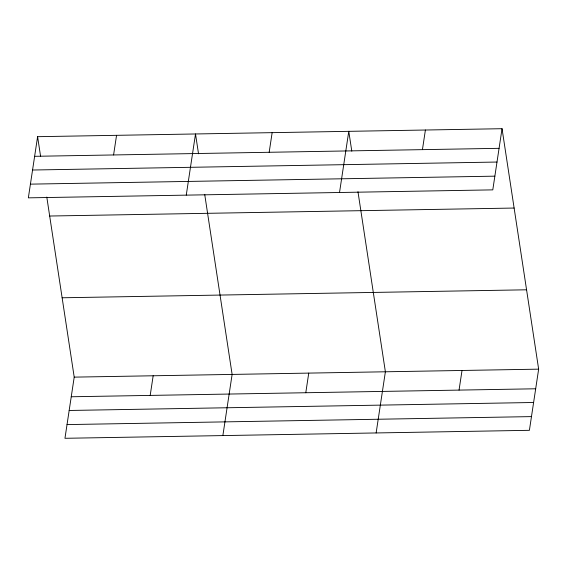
<?xml version="1.0" encoding="UTF-8"?>
<svg xmlns="http://www.w3.org/2000/svg" width="567" height="567" viewBox="0 0 567 567"><rect width="100%" height="100%" fill="white"/><g stroke="black" fill="none" stroke-linecap="round" stroke-linejoin="round"><path stroke-width="0.85" d="M37.599 136.682L28.35 197.848L492.787 189.867L502.043 128.702L37.599 136.682L40.618 156.52M46.792 197.054L74.213 377.133L64.957 438.298L529.401 430.318L538.65 369.152L502.043 128.702M113.584 154.954L116.554 135.322M150.198 395.405L153.168 375.772M186.26 195.133L195.509 133.968L198.528 153.806M222.866 435.591L232.123 374.418L204.701 194.339M269.176 152.282L272.146 132.65M305.783 392.733L308.753 373.1M339.527 192.504L348.776 131.331L351.795 151.169M376.134 432.954L385.383 371.782L357.968 191.71M422.436 149.645L425.406 130.013M459.05 390.096L462.02 370.471M34.63 156.315L499.073 148.327M32.56 170.022L496.997 162.042M30.42 184.14L494.863 176.16M49.683 216.027L514.12 208.046M62.129 297.781L526.566 289.801M74.213 377.133L538.65 369.152M71.244 396.765L535.68 388.785M69.167 410.473L533.611 402.492M67.034 424.591L531.47 416.61"/></g></svg>
